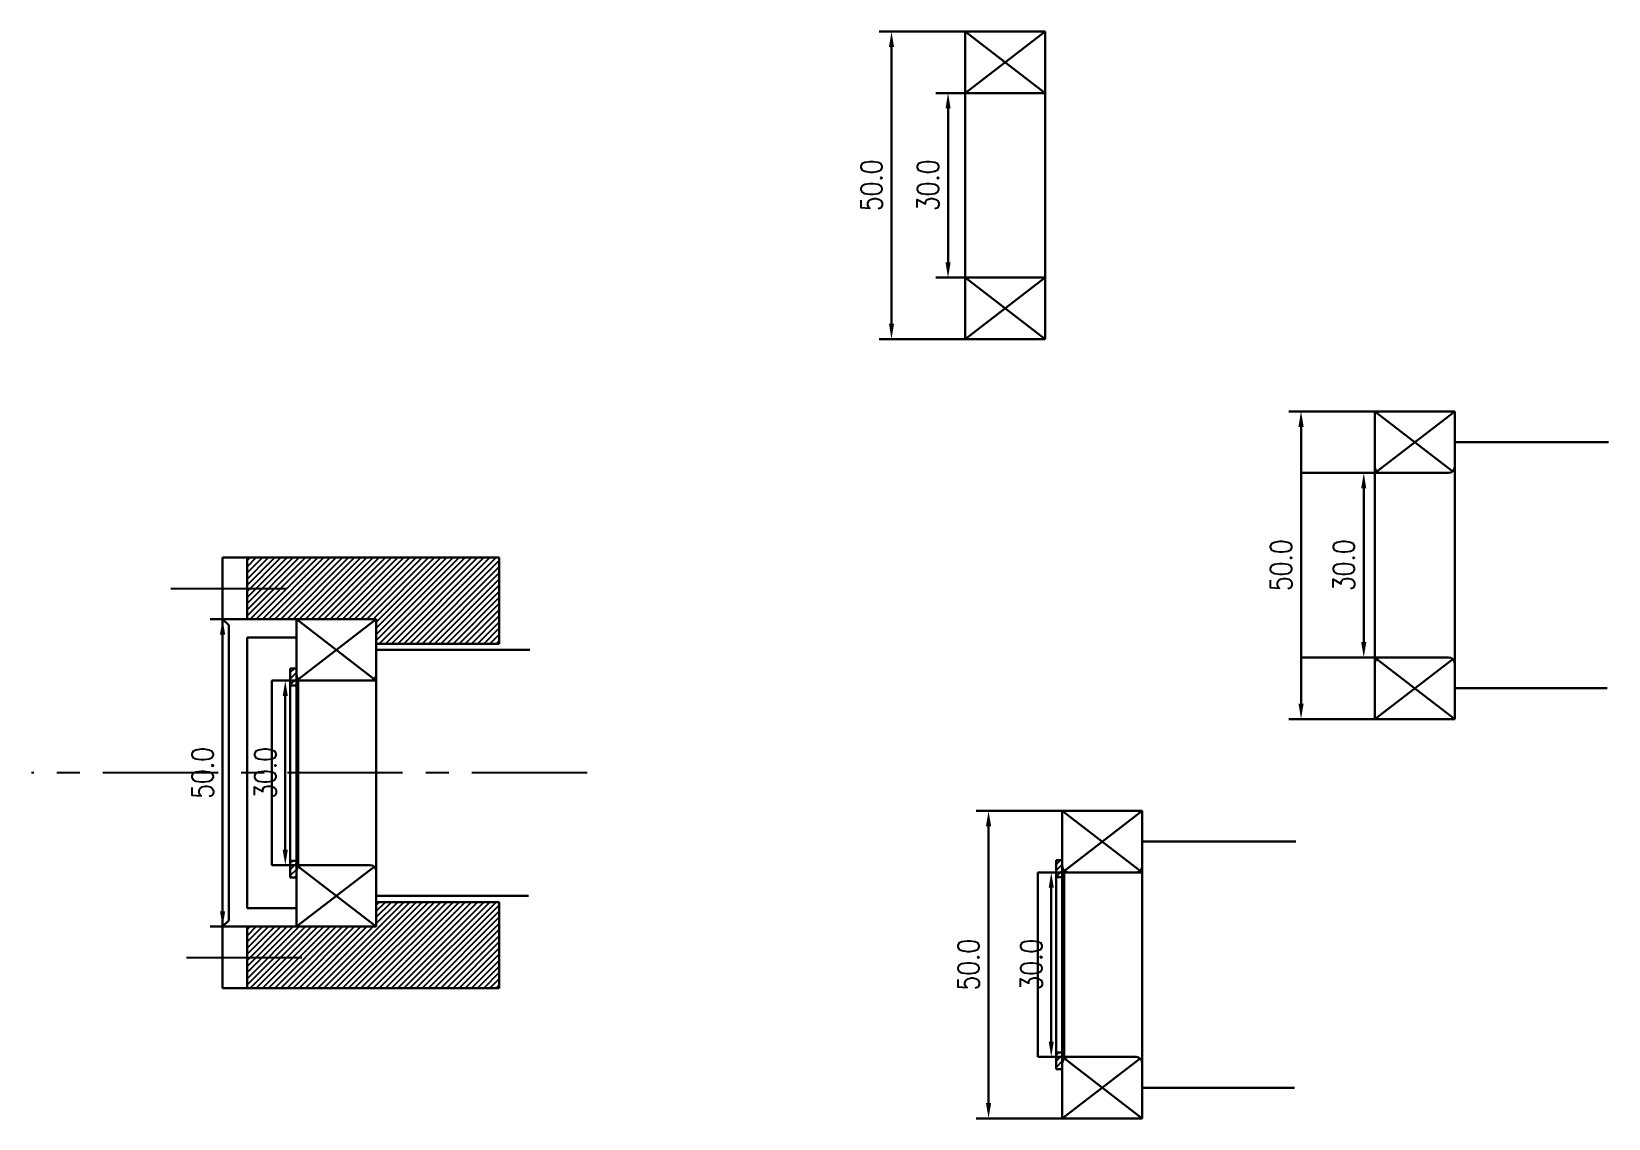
# Model space of a CAD drawing. Header units: millimetres. Extents: x 59 to 315, y -60 to 117.
import ezdxf

# ---------------------------------------------------------------- set-up
doc = ezdxf.new("R2010")
doc.units = ezdxf.units.MM
doc.header["$LTSCALE"] = 15
doc.linetypes.add('CENTER', pattern=[2, 1.25, -0.25, 0.25, -0.25])
doc.layers.add('1轮廓实线层', color=7, linetype='Continuous', lineweight=30)
doc.layers.add('3中心线层', color=1, linetype='CENTER')
doc.layers.add('5剖面线层', color=2, linetype='Continuous')
doc.styles.add('TH_GBDIM', font='romans.shx', dxfattribs={"width": 0.8, "bigfont": 'gbcbig.shx'})
doc.dimstyles.new('BS2024_1.0', dxfattribs={"dimtxt": 3.5, "dimasz": 2.5, "dimexe": 2, "dimexo": 0, "dimgap": 1.5, "dimtad": 1, "dimdec": 1, "dimzin": 0, "dimdsep": 46, "dimtxsty": 'TH_GBDIM', "dimcen": 2.5, "dimclrd": 130, "dimclre": 130, "dimclrt": 3, "dimadec": 0, "dimazin": 0, "dimtfac": 0.714286, "dimtdec": 1, "dimtmove": 0, "dimatfit": 3, "dimfxl": 1, "dimtzin": 0, "dimlwd": -1, "dimlwe": -1, "dimarcsym": 1})

# ---------------------------------------------------------------- blocks, each defined once
blk = doc.blocks.new('*D14')
at = {"layer": '1轮廓实线层', "color": 130, "transparency": 16777216}
for p, q in [((230, 55), (216, 55)), ((218, 52.5), (218, 7.5)), ((230, 5), (216, 5))]:
    blk.add_line(p, q, dxfattribs=at)
for points in [[(217.59, 52.5), (218.42, 52.5), (218, 55)], [(217.59, 7.5), (218.42, 7.5), (218, 5)]]:
    blk.add_solid(points, dxfattribs=at)
at = {"layer": 'Defpoints', "color": 0, "transparency": 16777216}
for p in [(230, 55), (218, 5), (230, 5)]:
    blk.add_point(p, dxfattribs=at)
at = {"layer": '1轮廓实线层', "color": 3, "transparency": 16777216, "insert": (214.75, 30), "char_height": 3.5, "attachment_point": 5, "rotation": 90, "style": 'TH_GBDIM'}
blk.add_mtext('50.0', dxfattribs=at)
blk = doc.blocks.new('*D15')
at = {"layer": '1轮廓实线层', "color": 130, "transparency": 16777216}
for p, q in [((230, 45), (225.2, 45)), ((227.2, 42.5), (227.2, 17.5)), ((230, 15), (225.2, 15))]:
    blk.add_line(p, q, dxfattribs=at)
for points in [[(226.79, 42.5), (227.62, 42.5), (227.2, 45)], [(226.79, 17.5), (227.62, 17.5), (227.2, 15)]]:
    blk.add_solid(points, dxfattribs=at)
at = {"layer": 'Defpoints', "color": 0, "transparency": 16777216}
for p in [(230, 45), (227.2, 15), (230, 15)]:
    blk.add_point(p, dxfattribs=at)
at = {"layer": '1轮廓实线层', "color": 3, "transparency": 16777216, "insert": (223.95, 30), "char_height": 3.5, "attachment_point": 5, "rotation": 90, "style": 'TH_GBDIM'}
blk.add_mtext('30.0', dxfattribs=at)
blk = doc.blocks.new('*D21')
at = {"layer": '1轮廓实线层', "color": 130, "transparency": 16777216}
for p, q in [((199.42, 56.06), (185.42, 56.06)), ((187.42, 53.56), (187.42, 8.56)), ((199.42, 6.06), (185.42, 6.06))]:
    blk.add_line(p, q, dxfattribs=at)
for points in [[(187, 53.56), (187.84, 53.56), (187.42, 56.06)], [(187, 8.56), (187.84, 8.56), (187.42, 6.06)]]:
    blk.add_solid(points, dxfattribs=at)
at = {"layer": 'Defpoints', "color": 0, "transparency": 16777216}
for p in [(199.42, 56.06), (187.42, 6.06), (199.42, 6.06)]:
    blk.add_point(p, dxfattribs=at)
at = {"layer": '1轮廓实线层', "color": 3, "transparency": 16777216, "insert": (184.17, 31.06), "char_height": 3.5, "attachment_point": 5, "rotation": 90, "style": 'TH_GBDIM'}
blk.add_mtext('50.0', dxfattribs=at)
blk = doc.blocks.new('*D22')
at = {"layer": '1轮廓实线层', "color": 130, "transparency": 16777216}
for p, q in [((200.42, 46.06), (195.62, 46.06)), ((197.62, 43.56), (197.62, 18.56)), ((200.42, 16.06), (195.62, 16.06))]:
    blk.add_line(p, q, dxfattribs=at)
for points in [[(197.2, 43.56), (198.03, 43.56), (197.62, 46.06)], [(197.2, 18.56), (198.03, 18.56), (197.62, 16.06)]]:
    blk.add_solid(points, dxfattribs=at)
at = {"layer": 'Defpoints', "color": 0, "transparency": 16777216}
for p in [(200.42, 46.06), (197.62, 16.06), (200.42, 16.06)]:
    blk.add_point(p, dxfattribs=at)
at = {"layer": '1轮廓实线层', "color": 3, "transparency": 16777216, "insert": (194.37, 31.06), "char_height": 3.5, "attachment_point": 5, "rotation": 90, "style": 'TH_GBDIM'}
blk.add_mtext('30.0', dxfattribs=at)
blk = doc.blocks.new('6006')
at = {"layer": '1轮廓实线层'}
for p, q in [((-13, 15), (-13, 40)), ((-13, 40), (-13, -10)), ((-13, 40), (0, 40)), ((-13, 40), (0, 30)), ((0, 40), (-13, 30)), ((0, 40), (0, -10)), ((-13, 30), (0, 30)), ((0, 30), (0, 0)), ((0, 0), (-13, 0)), ((-13, 0), (0, -10)), ((0, 0), (-13, -10)), ((0, -10), (-13, -10))]:
    blk.add_line(p, q, dxfattribs=at)
for base, p1, p2, picture, middle in [((-25, -10), (-13, 40), (-13, -10), '*D14', (-28.25, 15)), ((-15.8, 0), (-13, 30), (-13, 0), '*D15', (-19.05, 15))]:
    dim = blk.add_linear_dim(base=base, p1=p1, p2=p2, angle=90, dimstyle='BS2024_1.0', dxfattribs=at)
    dim.commit()
    dim.dimension.update_dxf_attribs({"geometry": picture, "text_midpoint": middle, "insert": (-243, -15)})
blk = doc.blocks.new('6060DYJ')
at = {"layer": '1轮廓实线层'}
for p, q in [((-13, 15), (-13, 40)), ((-13, 40), (-13, -10)), ((-13, 40), (0, 40)), ((-13, 40), (-0.33, 30.26)), ((0, 40), (-12.67, 30.26)), ((0, 40), (0, -10)), ((-12, 30), (-1, 30)), ((0, 30), (0, 0)), ((-13, 0), (-13, -1)), ((-1, 0), (-12, 0)), ((0, 0), (0, -1)), ((-0.33, -0.26), (-13, -10)), ((-12.67, -0.26), (0, -10)), ((0, -10), (-13, -10))]:
    blk.add_line(p, q, dxfattribs=at)
for centre, start, end in [((-12, 31), 180, 270), ((-1, 31), 270, 0), ((-12, -1), 90, 180), ((-1, -1), 0, 90)]:
    blk.add_arc(centre, 1, start, end, dxfattribs=at)
for base, p1, p2, picture, middle in [((-25, -10), (-13, 40), (-13, -10), '*D21', (-28.25, 15)), ((-14.8, 0), (-12, 30), (-12, 0), '*D22', (-18.05, 15))]:
    dim = blk.add_linear_dim(base=base, p1=p1, p2=p2, angle=90, dimstyle='BS2024_1.0', dxfattribs=at)
    dim.commit()
    dim.dimension.update_dxf_attribs({"geometry": picture, "text_midpoint": middle, "insert": (-212.42, -16.06)})

msp = doc.modelspace()

# ---------------------------------------------------------------- hatches: boundary and pattern name
at = {"layer": '5剖面线层'}
h = msp.add_hatch(dxfattribs=at)
h.set_pattern_fill('JIS_WOOD', color=256)
h.paths.add_polyline_path([(134.76, 31.24), (93.76, 31.24), (93.76, 21.24), (101.76, 21.24), (114.76, 21.24), (114.76, 17.24), (134.76, 17.24)])
h.paths.add_polyline_path([(134.76, -24.76), (114.76, -24.76), (114.76, -28.76), (101.76, -28.76), (93.76, -28.76), (93.76, -38.76), (134.76, -38.76)])
h = msp.add_hatch(dxfattribs=at)
h.set_pattern_fill('ANSI31', color=256)
h.set_pattern_definition([(45, (-124.5903, 31.1877), (-2.245064, 2.245064), [])])
h.paths.add_polyline_path([(101.76, 13.24), (100.76, 13.24), (100.76, 11.24), (100.76, 10.44), (101.76, 10.44)])
h = msp.add_hatch(dxfattribs=at)
h.set_pattern_fill('JIS_WOOD', color=256)
h.set_pattern_definition([(45, (-124.59035, 31.1877), (-0.5, 0.5), [])])
h.paths.add_polyline_path([(101.76, 13.24), (100.76, 13.24), (100.76, 11.24), (100.76, 10.44), (101.76, 10.44)])
h.paths.add_polyline_path([(101.76, -18.06), (100.76, -18.06), (100.76, -18.76), (100.76, -20.76), (101.76, -20.76)])
h = msp.add_hatch(dxfattribs=at)
h.set_pattern_fill('ANSI31', color=256)
h.paths.add_polyline_path([(226.35, -17.94), (225.35, -17.94), (225.35, -19.94), (225.35, -20.74), (226.35, -20.74)])
h = msp.add_hatch(dxfattribs=at)
h.set_pattern_fill('JIS_WOOD', color=256)
h.paths.add_polyline_path([(226.35, -17.94), (225.35, -17.94), (225.35, -19.94), (225.35, -20.74), (226.35, -20.74)])
h.paths.add_polyline_path([(226.35, -49.24), (225.35, -49.24), (225.35, -49.94), (225.35, -51.94), (226.35, -51.94)])

# ---------------------------------------------------------------- linework, layer by layer
at = {"layer": '1轮廓实线层'}
for p, q in [((290.18, 50), (315.18, 50)), ((265.18, 45), (265.18, 15)), ((289.18, 45), (265.18, 45)), ((290.18, 45), (290.18, 46)), ((290.18, 46), (290.18, 14)), ((89.76, -38.76), (89.76, 31.24)), ((89.76, 31.24), (93.76, 31.24)), ((89.76, 31.24), (89.76, 26.24)), ((93.76, 21.24), (93.76, 31.24)), ((93.76, 31.24), (134.76, 31.24)), ((134.76, 21.24), (134.76, 31.24)), ((134.76, 31.24), (134.76, 17.24)), ((90.76, 20.24), (89.76, 21.24)), ((101.76, 21.24), (93.76, 21.24)), ((101.76, 21.24), (101.76, 16.24)), ((101.76, 21.24), (101.76, 18.24)), ((90.76, -27.76), (90.76, 20.24)), ((101.76, 18.24), (93.76, 18.24)), ((93.76, 18.24), (93.76, -25.76)), ((134.76, 17.24), (114.76, 17.24)), ((114.76, 16.24), (139.76, 16.24)), ((114.76, 16.24), (114.76, -19.76)), ((100.76, 11.24), (100.76, 13.24)), ((100.76, 13.24), (101.76, 13.24)), ((265.18, 15), (289.18, 15)), ((290.18, 10.01), (290.18, 14)), ((100.76, 11.24), (97.76, 11.24)), ((100.76, 11.24), (97.76, 11.24)), ((97.76, 11.24), (97.76, -18.76)), ((100.76, 11.24), (100.76, -18.76)), ((100.76, 11.24), (100.76, 10.44)), ((100.76, 10.44), (102.06, 10.44)), ((113.76, 11.24), (102.06, 11.24)), ((114.76, 11.24), (102.06, 11.24)), ((102.06, 11.24), (102.06, -18.76)), ((114.76, 11.24), (114.76, 12.24)), ((290.18, 10.01), (314.95, 10.01)), ((239.35, -14.94), (264.35, -14.94)), ((239.35, -14.94), (239.35, -50.94)), ((225.35, -19.94), (225.35, -17.94)), ((225.35, -17.94), (226.35, -17.94)), ((97.76, -18.76), (100.76, -18.76)), ((100.76, -18.76), (100.76, -18.06)), ((100.76, -18.06), (102.06, -18.06)), ((100.76, -18.76), (100.76, -20.76)), ((102.06, -18.76), (113.76, -18.76)), ((114.76, -23.75), (114.76, -19.76)), ((225.35, -19.94), (222.35, -19.94)), ((222.35, -19.94), (222.35, -49.94)), ((225.35, -19.94), (222.35, -19.94)), ((225.35, -19.94), (225.35, -49.94)), ((225.35, -19.94), (225.35, -20.74)), ((238.35, -19.94), (226.65, -19.94)), ((239.35, -19.94), (226.65, -19.94)), ((226.65, -19.94), (226.65, -49.94)), ((239.35, -19.94), (239.35, -18.94)), ((100.76, -20.76), (101.76, -20.76)), ((225.35, -20.74), (226.65, -20.74)), ((101.76, -28.76), (101.76, -23.76)), ((114.76, -23.75), (139.53, -23.75)), ((134.76, -24.76), (114.76, -24.76)), ((134.76, -38.76), (134.76, -24.76)), ((90.76, -27.76), (89.76, -28.76)), ((101.76, -25.76), (93.76, -25.76)), ((101.76, -28.76), (101.76, -25.76)), ((101.76, -28.76), (93.76, -28.76)), ((93.76, -28.76), (93.76, -38.76)), ((89.76, -38.76), (89.76, -33.76)), ((93.76, -38.76), (89.76, -38.76)), ((93.76, -38.76), (134.76, -38.76)), ((222.35, -49.94), (225.35, -49.94)), ((225.35, -49.94), (225.35, -49.24)), ((225.35, -49.24), (226.65, -49.24)), ((225.35, -49.94), (225.35, -51.94)), ((226.65, -49.94), (238.35, -49.94)), ((239.35, -54.94), (239.35, -50.94)), ((225.35, -51.94), (226.35, -51.94)), ((239.35, -54.94), (264.12, -54.94))]:
    msp.add_line(p, q, dxfattribs=at)
for centre, start, end in [((289.18, 46), 270, 0), ((289.18, 14), 0, 90), ((113.76, 12.24), 269.6956, 5.917), ((113.76, -19.76), 0, 90), ((238.35, -18.94), 269.6956, 5.917), ((238.35, -50.94), 0, 90)]:
    msp.add_arc(centre, 1, start, end, dxfattribs=at)
at = {"layer": '3中心线层'}
for p, q in [((81.32, 26.24), (103.33, 26.24)), ((149.05, -3.76), (58.69, -3.76)), ((83.89, -33.76), (104.08, -33.76))]:
    msp.add_line(p, q, dxfattribs=at)

# ---------------------------------------------------------------- block references
at = {"layer": '1轮廓实线层'}
for name, p in [('6006', (223.56, 76.77)), ('6060DYJ', (290.18, 15)), ('6060DYJ', (114.76, -18.76)), ('6060DYJ', (239.35, -49.94))]:
    msp.add_blockref(name, p, dxfattribs=at)

doc.saveas('drawing.dxf')
